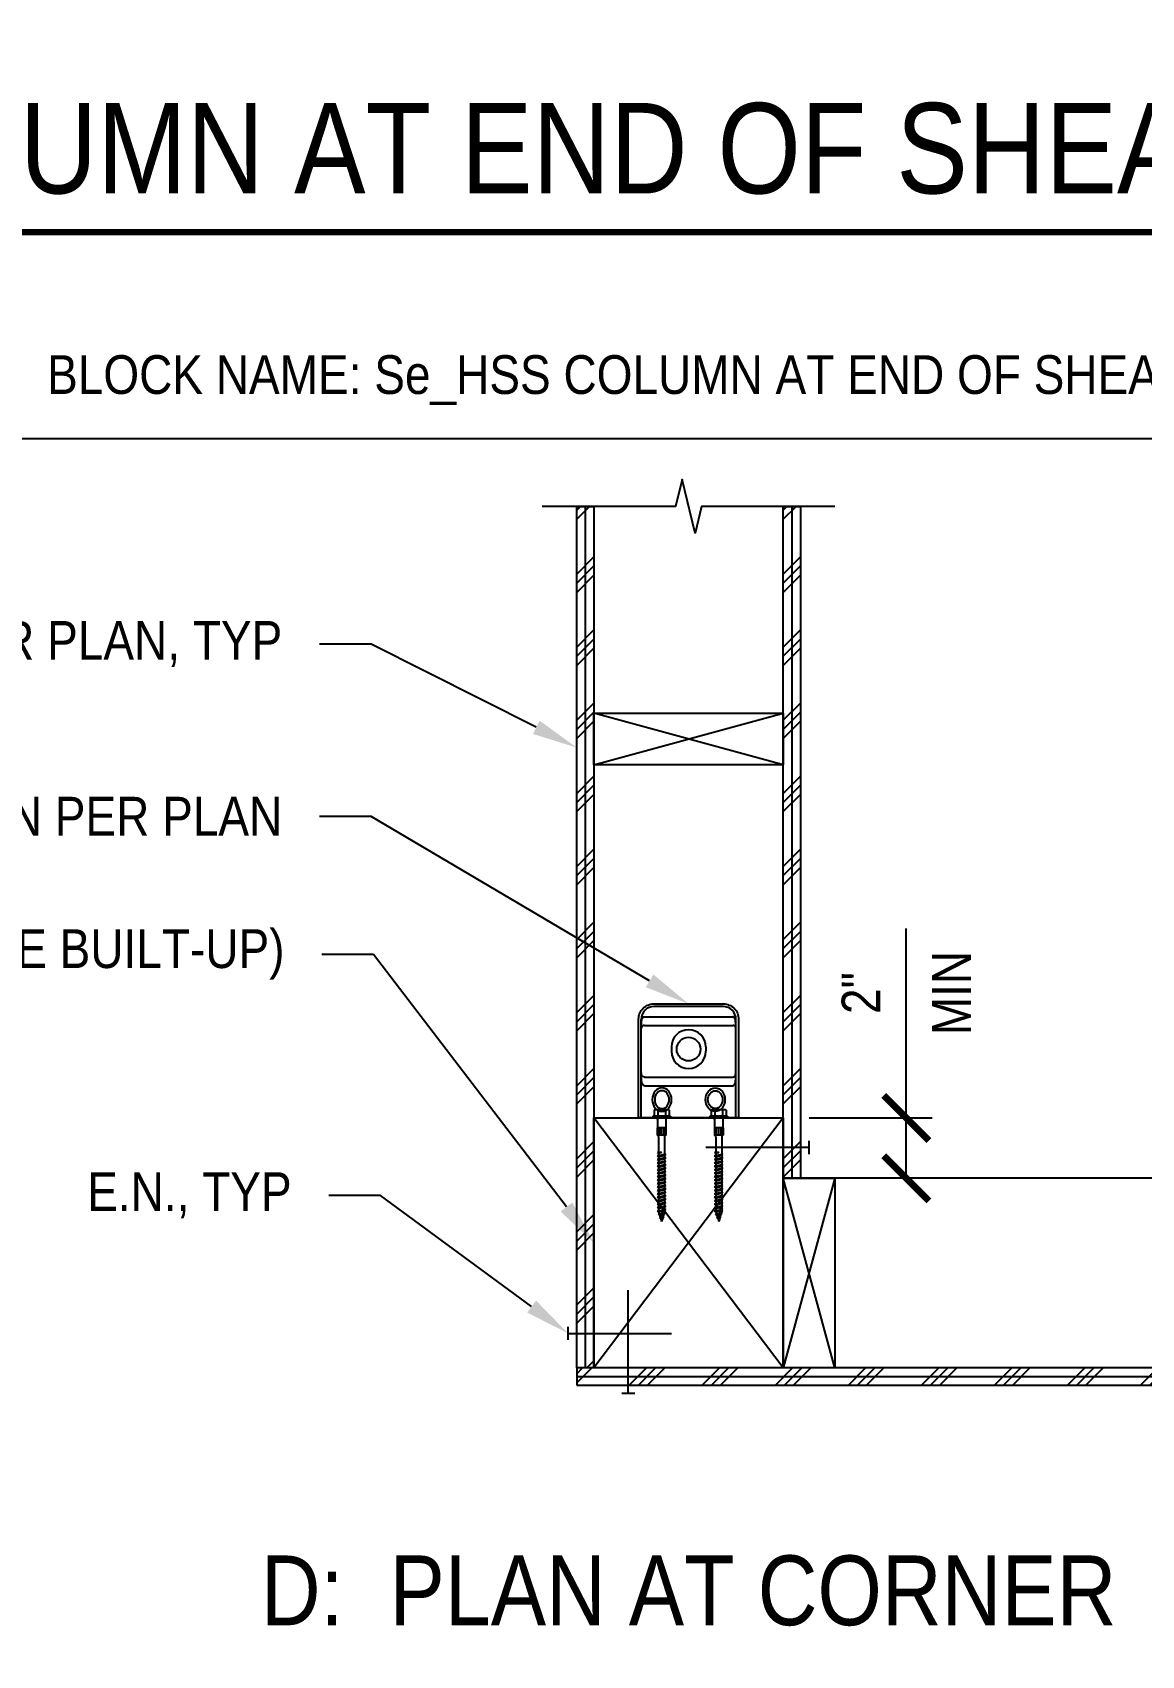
# Model space of a CAD drawing. Header units: inches. Extents: x -16404 to 14624, y -1591 to 16152.
# Drawn here: x 8284.86 to 8317.06, y 6225.69 to 6272.8 of the extents above; entities that cross this region are included whole.
import ezdxf
from ezdxf import colors
from ezdxf.entities.mleader import LeaderData, LeaderLine
from ezdxf.enums import TextEntityAlignment as Align
from ezdxf.math import Vec2, Vec3
from ezdxf.xclip import XClip

# ---------------------------------------------------------------- set-up
doc = ezdxf.new("R2010")
doc.units = ezdxf.units.IN
doc.header["$LTSCALE"] = 24
doc.header["$MEASUREMENT"] = 0
doc.header["$XCLIPFRAME"] = 2
doc.linetypes.add('HIDDEN', pattern=[0.375, 0.25, -0.125])
doc.layers.get('0').update_dxf_attribs({"linetype": 'CONTINUOUS'})
doc.layers.get('DefPoints').update_dxf_attribs({"color": 251, "linetype": 'CONTINUOUS'})
doc.layers.add('DESIGNER COMMENTS', color=221, linetype='CONTINUOUS', plot=False)
doc.layers.add('S-ANNO-GRID-NONPLOT', color=251, linetype='CONTINUOUS', plot=False)
for name, color, linetype in [('S-ANNO-DIMS', 2, 'CONTINUOUS'), ('S-ANNO-NOTE', 4, 'CONTINUOUS'), ('S-BREAK', 2, 'CONTINUOUS'), ('S-FASTENERS', 1, 'CONTINUOUS'), ('S-NAIL', 2, 'CONTINUOUS'), ('S-SIMPSON', 2, 'CONTINUOUS'), ('S-TYP DETAIL BLOCKS', 1, 'CONTINUOUS'), ('S-WOOD', 3, 'CONTINUOUS')]:
    doc.layers.add(name, color=color, linetype=linetype)
doc.styles.add('Arial', font='arial.ttf', dxfattribs={"width": 0.85})
doc.dimstyles.new('DIM-12_Se', dxfattribs={"dimscale": 12, "dimtxt": 0.09375, "dimasz": 0.109375, "dimexe": 0.0625, "dimexo": 0.0625, "dimgap": 0.0625, "dimtad": 1, "dimdec": 4, "dimzin": 11, "dimdsep": 46, "dimlunit": 4, "dimtxsty": 'Arial', "dimblk": 'ARCHTICK', "dimcen": 0.125, "dimdle": 0.0625, "dimclrd": 256, "dimclre": 256, "dimclrt": 4, "dimadec": 0, "dimazin": 0, "dimtfac": 0.75, "dimtdec": 4, "dimtmove": 0, "dimatfit": 3, "dimfxl": 1, "dimfrac": 1, "dimtolj": 1, "dimtzin": 0, "dimarcsym": 0})

# ---------------------------------------------------------------- blocks, each defined once
blk = doc.blocks.new('Se_30x42_DETAILS_GRID')
blk.add_line((37.0697, 21.75), (29.6558, 21.75))
blk = doc.blocks.new('_Open90')
at = {"color": 0, "linetype": 'ByBlock', "lineweight": -2}
for p, q in [((-0.5, 0.5), (0, 0)), ((0, 0), (-1, 0)), ((0, 0), (-0.5, -0.5))]:
    blk.add_line(p, q, dxfattribs=at)
blk = doc.blocks.new('_DotBlank')
at = {"color": 0, "lineweight": -2}
blk.add_line((-0.5, 0), (-1, 0), dxfattribs=at)
blk.add_circle((0, 0), 0.5, dxfattribs=at)
blk = doc.blocks.new('*U789')
at = {"const_width": 0.188}
blk.add_lwpolyline([(4.5, 0), (76.967, 0)], dxfattribs=at)
at = {"style": 'Arial', "width": 0.85}
for tag, p in [('DWG_TITLE_1', (7.5, 6.188)), ('DWG_TITLE_2', (7.5, 2.438))]:
    blk.add_attdef(tag, text='', height=2.625, dxfattribs=at).set_placement(p, align=Align.MIDDLE_LEFT)
blk.add_attdef('#', text='', height=3, dxfattribs=at).set_placement((0, 0), align=Align.MIDDLE_CENTER)
blk.add_attdef('SCALE', text='', height=1.125, dxfattribs=at).set_placement((75.842, -1.125), align=Align.TOP_RIGHT)
blk = doc.blocks.new('10d')
at = {"color": 3}
blk.add_line((0.193, 0.25), (-0.193, 0.25), dxfattribs=at)
at = {"color": 2}
blk.add_line((0, 0.25), (0, -2.75), dxfattribs=at)
blk = doc.blocks.new('_ARCHTICK')
at = {"color": 0, "linetype": 'ByBlock', "const_width": 0.15}
blk.add_lwpolyline([(-0.5, -0.5), (0.5, 0.5)], dxfattribs=at)
blk = doc.blocks.new('*D2422')
at = {"layer": 'DefPoints', "color": 0, "transparency": 16777216}
for p in [(43.354, 144.467), (46.925, 142.717), (46.925, 142.717)]:
    blk.add_point(p, dxfattribs=at)
at = {"layer": 'S-ANNO-DIMS', "lineweight": -2, "transparency": 16777216}
for p, q in [((46.925, 144.467), (46.925, 149.962)), ((46.925, 142.717), (46.925, 145.217)), ((44.104, 144.467), (47.675, 144.467)), ((46.175, 142.717), (46.175, 142.717))]:
    blk.add_line(p, q, dxfattribs=at)
at = {"layer": 'S-ANNO-DIMS', "lineweight": -2, "transparency": 16777216, "xscale": 1.3125, "yscale": 1.3125, "zscale": 1.3125}
for p, rotation in [((46.925, 144.467), 90), ((46.925, 142.717), 270)]:
    blk.add_blockref('_ARCHTICK', p, dxfattribs=dict(at, rotation=rotation))
at = {"layer": 'S-ANNO-DIMS', "color": 4, "transparency": 16777216, "char_height": 1.125, "attachment_point": 5, "rotation": 90, "style": 'Arial'}
for s, insert in [('\\A1;MIN', (48.238, 148.092)), ('\\A1;2"', (45.61, 148.092))]:
    blk.add_mtext(s, dxfattribs=dict(at, insert=insert))
blk = doc.blocks.new('HDU-TOP')
for p, q in [((-1.375, -0.716), (-1.375, -0.45)), ((-1.281, -0.375), (1.281, -0.375)), ((1, -0.075), (-1, -0.075)), ((1.375, -0.716), (1.375, -0.45)), ((-1.375, -0.875), (-1.375, -0.874)), ((-0.5, -1.25), (-0.5, -1.375)), ((0.5, -1.25), (0.5, -1.375)), ((-1.281, -2.375), (1.281, -2.375))]:
    blk.add_line(p, q)
at = {"linetype": 'HIDDEN'}
for p, q in [((-1.281, -0.625), (1.281, -0.625)), ((-1.281, -2.125), (1.281, -2.125))]:
    blk.add_line(p, q, dxfattribs=at)
blk.add_lwpolyline([(-1.45, -3.312), (-1.45, -0.438, -0.414214), (-1.012, 0), (1.013, 0, -0.414214), (1.45, -0.438), (1.45, -3.312)], format="xyb", close=True)
for points in [[(-1.375, -3.312), (-1.375, -0.794), (-1.375, -0.716), (-1.374, -0.644), (-1.372, -0.578), (-1.367, -0.519), (-1.359, -0.468), (-1.347, -0.428), (-1.33, -0.399), (-1.308, -0.381), (-1.281, -0.375)], [(1.375, -3.312), (1.375, -0.794), (1.375, -0.716), (1.374, -0.644), (1.372, -0.578), (1.367, -0.519), (1.359, -0.468), (1.347, -0.428), (1.33, -0.399), (1.308, -0.381), (1.281, -0.375)], [(-1.281, -2.375), (-1.308, -2.369), (-1.33, -2.351), (-1.347, -2.322), (-1.359, -2.282), (-1.367, -2.231), (-1.372, -2.172), (-1.374, -2.106), (-1.375, -2.034), (-1.375, -1.956), (-1.375, -1.876)], [(1.281, -2.375), (1.308, -2.369), (1.33, -2.351), (1.347, -2.322), (1.359, -2.282), (1.367, -2.231), (1.372, -2.172), (1.374, -2.106), (1.375, -2.034), (1.375, -1.956), (1.375, -1.876)]]:
    blk.add_lwpolyline(points)
for points in [[(-1.281, -2.125), (-1.308, -2.122), (-1.33, -2.113), (-1.347, -2.098), (-1.359, -2.078), (-1.367, -2.053), (-1.372, -2.024), (-1.374, -1.991), (-1.375, -1.954), (-1.375, -1.916)], [(1.281, -2.125), (1.308, -2.122), (1.33, -2.113), (1.347, -2.098), (1.359, -2.078), (1.367, -2.053), (1.372, -2.024), (1.374, -1.991), (1.375, -1.954), (1.375, -1.916)]]:
    blk.add_lwpolyline(points, dxfattribs=at)
blk.add_circle((0, -1.312), 0.344)
for centre, radius, start, end in [((-1, -0.45), 0.375, 90, 180), ((1, -0.45), 0.375, 0, 90), ((0, -1.25), 0.5, 0, 180), ((0, -1.375), 0.5, 180, 0)]:
    blk.add_arc(centre, radius, start, end)
for centre, start, end in [((-1.281, -0.719), 90, 180), ((1.281, -0.719), 0, 90)]:
    blk.add_arc(centre, 0.0939, start, end, dxfattribs=at)
at = {"extrusion": (0, 0, -1)}
for major_axis in [(0, -0.344), (0, -0.258)]:
    blk.add_ellipse((-0.774, -2.781), major_axis=major_axis, ratio=0.818182, dxfattribs=at)
for major_axis in [(0, -0.344), (0, -0.258)]:
    blk.add_ellipse((0.774, -2.781), major_axis=major_axis, ratio=0.818182)
blk = doc.blocks.new('SDS.25X3-f')
at = {"layer": 'S-SIMPSON'}
for p, q in [((0.26, 0.05), (-0.26, 0.05)), ((-0.26, 0.05), (-0.26, 0)), ((0.26, 0), (-0.26, 0)), ((-0.217, 0.224), (-0.217, 0.05)), ((0.162, 0.24), (-0.162, 0.24)), ((-0.108, 0.224), (-0.108, 0.05)), ((0.108, 0.224), (0.108, 0.05)), ((0.217, 0.224), (0.217, 0.05)), ((0.26, 0.05), (0.26, 0)), ((-0.126, -0.286), (-0.126, -0.5)), ((0.126, -0.286), (-0.126, -0.286)), ((-0.082, -0.286), (-0.082, -0.5)), ((-0.019, -0.286), (-0.019, -0.5)), ((0.049, -0.286), (0.049, -0.5)), ((0.102, -0.286), (0.102, -0.5)), ((0.126, -0.286), (0.126, -0.5)), ((0.128, -0.5), (-0.124, -0.5)), ((-0.087, -0.536), (-0.123, -0.5)), ((-0.087, -0.536), (-0.087, -1)), ((-0.087, -0.575), (-0.087, -1)), ((0.123, -0.5), (0.087, -0.536)), ((0.087, -0.532), (0.087, -1.05)), ((0.087, -0.532), (0.087, -1.05)), ((-0.087, -1.025), (-0.123, -1)), ((-0.123, -1.1), (0.087, -1.05)), ((-0.123, -1.1), (0.087, -1.05)), ((0.123, -1.056), (-0.123, -1.1)), ((0.123, -1.056), (-0.123, -1.1)), ((-0.087, -1.125), (-0.123, -1.1)), ((-0.087, -1.125), (-0.123, -1.1)), ((-0.123, -1.2), (0.087, -1.15)), ((-0.123, -1.2), (0.087, -1.15)), ((-0.123, -1.2), (0.087, -1.15)), ((0.123, -1.156), (-0.123, -1.2)), ((0.123, -1.156), (-0.123, -1.2)), ((0.123, -1.156), (-0.123, -1.2)), ((-0.087, -1.225), (-0.123, -1.2)), ((-0.087, -1.225), (-0.123, -1.2)), ((-0.087, -1.225), (-0.123, -1.2)), ((-0.123, -1.3), (0.087, -1.25)), ((-0.123, -1.3), (0.087, -1.25)), ((-0.123, -1.3), (0.087, -1.25)), ((0.123, -1.256), (-0.123, -1.3)), ((0.123, -1.256), (-0.123, -1.3)), ((0.123, -1.256), (-0.123, -1.3)), ((-0.087, -1.325), (-0.123, -1.3)), ((-0.087, -1.325), (-0.123, -1.3)), ((-0.087, -1.325), (-0.123, -1.3)), ((-0.123, -1.4), (0.087, -1.35)), ((-0.123, -1.4), (0.087, -1.35)), ((-0.123, -1.4), (0.087, -1.35)), ((-0.123, -1.4), (0.087, -1.35)), ((0.123, -1.356), (-0.123, -1.4)), ((0.123, -1.356), (-0.123, -1.4)), ((0.123, -1.356), (-0.123, -1.4)), ((0.123, -1.356), (-0.123, -1.4)), ((-0.087, -1.425), (-0.123, -1.4)), ((-0.087, -1.425), (-0.123, -1.4)), ((-0.087, -1.425), (-0.123, -1.4)), ((-0.087, -1.425), (-0.123, -1.4)), ((-0.087, -1.025), (0, -1.003)), ((-0.087, -1.025), (-0.087, -1.091)), ((-0.087, -1.025), (-0.087, -1.091)), ((-0.087, -1.025), (-0.087, -1.091)), ((-0.087, -1.025), (-0.087, -1.091)), ((-0.087, -1.025), (-0.087, -1.091)), ((-0.087, -1.025), (-0.087, -1.091)), ((-0.087, -1.025), (-0.087, -1.091)), ((-0.087, -1.025), (-0.087, -1.091)), ((-0.087, -1.125), (0.087, -1.082)), ((-0.087, -1.125), (0.087, -1.082)), ((-0.087, -1.125), (-0.087, -1.191)), ((-0.087, -1.125), (-0.087, -1.191)), ((-0.087, -1.125), (-0.087, -1.191)), ((-0.087, -1.125), (-0.087, -1.191)), ((-0.087, -1.125), (-0.087, -1.191)), ((-0.087, -1.125), (-0.087, -1.191)), ((-0.087, -1.125), (-0.087, -1.191)), ((-0.087, -1.225), (0.087, -1.182)), ((-0.087, -1.225), (0.087, -1.182)), ((-0.087, -1.225), (0.087, -1.182)), ((-0.087, -1.225), (-0.087, -1.291)), ((-0.087, -1.225), (-0.087, -1.291)), ((-0.087, -1.225), (-0.087, -1.291)), ((-0.087, -1.225), (-0.087, -1.291)), ((-0.087, -1.225), (-0.087, -1.291)), ((-0.087, -1.325), (0.087, -1.282)), ((-0.087, -1.325), (0.087, -1.282)), ((-0.087, -1.325), (0.087, -1.282)), ((-0.087, -1.325), (-0.087, -1.391)), ((-0.087, -1.325), (-0.087, -1.391)), ((-0.087, -1.325), (-0.087, -1.391)), ((-0.087, -1.325), (-0.087, -1.391)), ((-0.087, -1.325), (-0.087, -1.391)), ((-0.087, -1.325), (-0.087, -1.391)), ((-0.087, -1.325), (-0.087, -1.391)), ((-0.087, -1.325), (-0.087, -1.391)), ((-0.087, -1.425), (0.087, -1.382)), ((-0.087, -1.425), (0.087, -1.382)), ((-0.087, -1.425), (0.087, -1.382)), ((-0.087, -1.425), (0.087, -1.382)), ((0.087, -0.982), (0.087, -1.05)), ((0.087, -0.982), (0.087, -1.05)), ((0.087, -0.982), (0.087, -1.05)), ((0.087, -0.982), (0.087, -1.05)), ((0.087, -1.05), (0.123, -1.056)), ((0.087, -1.05), (0.123, -1.056)), ((0.087, -1.082), (0.123, -1.056)), ((0.087, -1.082), (0.123, -1.056)), ((0.087, -1.082), (0.087, -1.15)), ((0.087, -1.082), (0.087, -1.15)), ((0.087, -1.082), (0.087, -1.15)), ((0.087, -1.082), (0.087, -1.15)), ((0.087, -1.082), (0.087, -1.15)), ((0.087, -1.082), (0.087, -1.15)), ((0.087, -1.082), (0.087, -1.15)), ((0.087, -1.15), (0.123, -1.156)), ((0.087, -1.15), (0.123, -1.156)), ((0.087, -1.15), (0.123, -1.156)), ((0.087, -1.182), (0.123, -1.156)), ((0.087, -1.182), (0.123, -1.156)), ((0.087, -1.182), (0.123, -1.156)), ((0.087, -1.182), (0.087, -1.25)), ((0.087, -1.182), (0.087, -1.25)), ((0.087, -1.182), (0.087, -1.25)), ((0.087, -1.182), (0.087, -1.25)), ((0.087, -1.182), (0.087, -1.25)), ((0.087, -1.25), (0.123, -1.256)), ((0.087, -1.25), (0.123, -1.256)), ((0.087, -1.25), (0.123, -1.256)), ((0.087, -1.282), (0.123, -1.256)), ((0.087, -1.282), (0.123, -1.256)), ((0.087, -1.282), (0.123, -1.256)), ((0.087, -1.282), (0.087, -1.35)), ((0.087, -1.282), (0.087, -1.35)), ((0.087, -1.282), (0.087, -1.35)), ((0.087, -1.282), (0.087, -1.35)), ((0.087, -1.282), (0.087, -1.35)), ((0.087, -1.282), (0.087, -1.35)), ((0.087, -1.282), (0.087, -1.35)), ((0.087, -1.282), (0.087, -1.35)), ((0.087, -1.35), (0.123, -1.356)), ((0.087, -1.35), (0.123, -1.356)), ((0.087, -1.35), (0.123, -1.356)), ((0.087, -1.35), (0.123, -1.356)), ((0.087, -1.382), (0.123, -1.356)), ((0.087, -1.382), (0.123, -1.356)), ((0.087, -1.382), (0.123, -1.356)), ((0.087, -1.382), (0.123, -1.356)), ((0.087, -1.382), (0.087, -1.45)), ((0.087, -1.382), (0.087, -1.45)), ((0.087, -1.382), (0.087, -1.45)), ((0.087, -1.382), (0.087, -1.45)), ((0.087, -1.382), (0.087, -1.45)), ((0.087, -1.382), (0.087, -1.45)), ((-0.123, -1.5), (0.087, -1.45)), ((-0.123, -1.5), (0.087, -1.45)), ((-0.123, -1.5), (0.087, -1.45)), ((-0.123, -1.5), (0.087, -1.45)), ((0.123, -1.456), (-0.123, -1.5)), ((0.123, -1.456), (-0.123, -1.5)), ((0.123, -1.456), (-0.123, -1.5)), ((0.123, -1.456), (-0.123, -1.5)), ((-0.087, -1.525), (-0.123, -1.5)), ((-0.087, -1.525), (-0.123, -1.5)), ((-0.087, -1.525), (-0.123, -1.5)), ((-0.087, -1.525), (-0.123, -1.5)), ((-0.087, -1.525), (-0.123, -1.5)), ((-0.123, -1.6), (0.087, -1.55)), ((-0.123, -1.6), (0.087, -1.55)), ((-0.123, -1.6), (0.087, -1.55)), ((-0.123, -1.6), (0.087, -1.55)), ((0.123, -1.556), (-0.123, -1.6)), ((0.123, -1.556), (-0.123, -1.6)), ((0.123, -1.556), (-0.123, -1.6)), ((0.123, -1.556), (-0.123, -1.6)), ((-0.087, -1.625), (-0.123, -1.6)), ((-0.087, -1.625), (-0.123, -1.6)), ((-0.087, -1.625), (-0.123, -1.6)), ((-0.087, -1.625), (-0.123, -1.6)), ((-0.123, -1.7), (0.087, -1.65)), ((-0.123, -1.7), (0.087, -1.65)), ((-0.123, -1.7), (0.087, -1.65)), ((-0.123, -1.7), (0.087, -1.65)), ((-0.123, -1.7), (0.087, -1.65)), ((0.123, -1.656), (-0.123, -1.7)), ((0.123, -1.656), (-0.123, -1.7)), ((0.123, -1.656), (-0.123, -1.7)), ((0.123, -1.656), (-0.123, -1.7)), ((0.123, -1.656), (-0.123, -1.7)), ((-0.087, -1.725), (-0.123, -1.7)), ((-0.087, -1.725), (-0.123, -1.7)), ((-0.087, -1.725), (-0.123, -1.7)), ((-0.087, -1.725), (-0.123, -1.7)), ((-0.087, -1.725), (-0.123, -1.7)), ((-0.123, -1.8), (0.087, -1.75)), ((-0.123, -1.8), (0.087, -1.75)), ((-0.123, -1.8), (0.087, -1.75)), ((-0.123, -1.8), (0.087, -1.75)), ((0.123, -1.756), (-0.123, -1.8)), ((0.123, -1.756), (-0.123, -1.8)), ((0.123, -1.756), (-0.123, -1.8)), ((0.123, -1.756), (-0.123, -1.8)), ((-0.087, -1.825), (-0.123, -1.8)), ((-0.087, -1.825), (-0.123, -1.8)), ((-0.087, -1.825), (-0.123, -1.8)), ((-0.087, -1.825), (-0.123, -1.8)), ((-0.123, -1.9), (0.087, -1.85)), ((-0.123, -1.9), (0.087, -1.85)), ((-0.123, -1.9), (0.087, -1.85)), ((-0.123, -1.9), (0.087, -1.85)), ((0.123, -1.856), (-0.123, -1.9)), ((0.123, -1.856), (-0.123, -1.9)), ((0.123, -1.856), (-0.123, -1.9)), ((0.123, -1.856), (-0.123, -1.9)), ((-0.087, -1.425), (-0.087, -1.491)), ((-0.087, -1.425), (-0.087, -1.491)), ((-0.087, -1.425), (-0.087, -1.491)), ((-0.087, -1.425), (-0.087, -1.491)), ((-0.087, -1.425), (-0.087, -1.491)), ((-0.087, -1.425), (-0.087, -1.491)), ((-0.087, -1.525), (0.087, -1.482)), ((-0.087, -1.525), (0.087, -1.482)), ((-0.087, -1.525), (0.087, -1.482)), ((-0.087, -1.525), (0.087, -1.482)), ((-0.087, -1.525), (0, -1.503)), ((-0.087, -1.525), (-0.087, -1.591)), ((-0.087, -1.525), (-0.087, -1.591)), ((-0.087, -1.525), (-0.087, -1.591)), ((-0.087, -1.525), (-0.087, -1.591)), ((-0.087, -1.525), (-0.087, -1.591)), ((-0.087, -1.525), (-0.087, -1.591)), ((-0.087, -1.525), (-0.087, -1.591)), ((-0.087, -1.625), (0.087, -1.582)), ((-0.087, -1.625), (0.087, -1.582)), ((-0.087, -1.625), (0.087, -1.582)), ((-0.087, -1.625), (0.087, -1.582)), ((-0.087, -1.625), (-0.087, -1.691)), ((-0.087, -1.625), (-0.087, -1.691)), ((-0.087, -1.625), (-0.087, -1.691)), ((-0.087, -1.625), (-0.087, -1.691)), ((-0.087, -1.625), (-0.087, -1.691)), ((-0.087, -1.625), (-0.087, -1.691)), ((-0.087, -1.625), (-0.087, -1.691)), ((-0.087, -1.725), (0.087, -1.682)), ((-0.087, -1.725), (0.087, -1.682)), ((-0.087, -1.725), (0.087, -1.682)), ((-0.087, -1.725), (0.087, -1.682)), ((-0.087, -1.725), (0.087, -1.682)), ((-0.087, -1.725), (-0.087, -1.791)), ((-0.087, -1.725), (-0.087, -1.791)), ((-0.087, -1.725), (-0.087, -1.791)), ((-0.087, -1.725), (-0.087, -1.791)), ((-0.087, -1.825), (0.087, -1.782)), ((-0.087, -1.825), (0.087, -1.782)), ((-0.087, -1.825), (0.087, -1.782)), ((-0.087, -1.825), (0.087, -1.782)), ((-0.087, -1.825), (-0.087, -1.891)), ((-0.087, -1.825), (-0.087, -1.891)), ((-0.087, -1.825), (-0.087, -1.891)), ((-0.087, -1.825), (-0.087, -1.891)), ((-0.087, -1.825), (-0.087, -1.891)), ((-0.087, -1.825), (-0.087, -1.891)), ((-0.087, -1.925), (0.087, -1.882)), ((-0.087, -1.925), (0.087, -1.882)), ((-0.087, -1.925), (0.087, -1.882)), ((-0.087, -1.925), (0.087, -1.882)), ((0.087, -1.45), (0.123, -1.456)), ((0.087, -1.45), (0.123, -1.456)), ((0.087, -1.45), (0.123, -1.456)), ((0.087, -1.45), (0.123, -1.456)), ((0.087, -1.482), (0.123, -1.456)), ((0.087, -1.482), (0.123, -1.456)), ((0.087, -1.482), (0.123, -1.456)), ((0.087, -1.482), (0.123, -1.456)), ((0.087, -1.482), (0.087, -1.55)), ((0.087, -1.482), (0.087, -1.55)), ((0.087, -1.482), (0.087, -1.55)), ((0.087, -1.482), (0.087, -1.55)), ((0.087, -1.482), (0.087, -1.55)), ((0.087, -1.482), (0.087, -1.55)), ((0.087, -1.482), (0.087, -1.55)), ((0.087, -1.55), (0.123, -1.556)), ((0.087, -1.55), (0.123, -1.556)), ((0.087, -1.55), (0.123, -1.556)), ((0.087, -1.55), (0.123, -1.556)), ((0.087, -1.582), (0.123, -1.556)), ((0.087, -1.582), (0.123, -1.556)), ((0.087, -1.582), (0.123, -1.556)), ((0.087, -1.582), (0.123, -1.556)), ((0.087, -1.582), (0.087, -1.65)), ((0.087, -1.582), (0.087, -1.65)), ((0.087, -1.582), (0.087, -1.65)), ((0.087, -1.582), (0.087, -1.65)), ((0.087, -1.582), (0.087, -1.65)), ((0.087, -1.582), (0.087, -1.65)), ((0.087, -1.582), (0.087, -1.65)), ((0.087, -1.65), (0.123, -1.656)), ((0.087, -1.65), (0.123, -1.656)), ((0.087, -1.65), (0.123, -1.656)), ((0.087, -1.65), (0.123, -1.656)), ((0.087, -1.65), (0.123, -1.656)), ((0.087, -1.682), (0.123, -1.656)), ((0.087, -1.682), (0.123, -1.656)), ((0.087, -1.682), (0.123, -1.656)), ((0.087, -1.682), (0.123, -1.656)), ((0.087, -1.682), (0.123, -1.656)), ((0.087, -1.682), (0.087, -1.75)), ((0.087, -1.682), (0.087, -1.75)), ((0.087, -1.682), (0.087, -1.75)), ((0.087, -1.682), (0.087, -1.75)), ((0.087, -1.75), (0.123, -1.756)), ((0.087, -1.75), (0.123, -1.756)), ((0.087, -1.75), (0.123, -1.756)), ((0.087, -1.75), (0.123, -1.756)), ((0.087, -1.782), (0.123, -1.756)), ((0.087, -1.782), (0.123, -1.756)), ((0.087, -1.782), (0.123, -1.756)), ((0.087, -1.782), (0.123, -1.756)), ((0.087, -1.782), (0.087, -1.85)), ((0.087, -1.782), (0.087, -1.85)), ((0.087, -1.782), (0.087, -1.85)), ((0.087, -1.782), (0.087, -1.85)), ((0.087, -1.782), (0.087, -1.85)), ((0.087, -1.782), (0.087, -1.85)), ((0.087, -1.85), (0.123, -1.856)), ((0.087, -1.85), (0.123, -1.856)), ((0.087, -1.85), (0.123, -1.856)), ((0.087, -1.85), (0.123, -1.856)), ((0.087, -1.882), (0.123, -1.856)), ((0.087, -1.882), (0.123, -1.856)), ((0.087, -1.882), (0.123, -1.856)), ((0.087, -1.882), (0.123, -1.856)), ((0.087, -1.882), (0.087, -1.95)), ((0.087, -1.882), (0.087, -1.95)), ((0.087, -1.882), (0.087, -1.95)), ((0.087, -1.882), (0.087, -1.95)), ((-0.087, -1.925), (-0.123, -1.9)), ((-0.087, -1.925), (-0.123, -1.9)), ((-0.087, -1.925), (-0.123, -1.9)), ((-0.087, -1.925), (-0.123, -1.9)), ((-0.123, -2), (0.087, -1.95)), ((-0.123, -2), (0.087, -1.95)), ((-0.123, -2), (0.087, -1.95)), ((-0.123, -2), (0.087, -1.95)), ((0.123, -1.956), (-0.123, -2)), ((0.123, -1.956), (-0.123, -2)), ((0.123, -1.956), (-0.123, -2)), ((0.123, -1.956), (-0.123, -2)), ((-0.087, -2.025), (-0.123, -2)), ((-0.087, -2.025), (-0.123, -2)), ((-0.087, -2.025), (-0.123, -2)), ((-0.087, -2.025), (-0.123, -2)), ((-0.123, -2.1), (0.087, -2.05)), ((-0.123, -2.1), (0.087, -2.05)), ((0.123, -2.056), (-0.123, -2.1)), ((0.123, -2.056), (-0.123, -2.1)), ((-0.087, -2.125), (-0.123, -2.1)), ((-0.087, -2.125), (-0.123, -2.1)), ((-0.123, -2.2), (0.087, -2.15)), ((-0.123, -2.2), (0.087, -2.15)), ((0.123, -2.156), (-0.123, -2.2)), ((0.123, -2.156), (-0.123, -2.2)), ((-0.087, -2.225), (-0.123, -2.2)), ((-0.087, -2.225), (-0.123, -2.2)), ((-0.123, -2.3), (0.087, -2.25)), ((0.123, -2.256), (-0.123, -2.3)), ((-0.087, -2.325), (-0.123, -2.3)), ((-0.123, -2.4), (0.087, -2.35)), ((-0.087, -1.925), (-0.087, -1.991)), ((-0.087, -1.925), (-0.087, -1.991)), ((-0.087, -1.925), (-0.087, -1.991)), ((-0.087, -1.925), (-0.087, -1.991)), ((-0.087, -2.025), (0.087, -1.982)), ((-0.087, -2.025), (0.087, -1.982)), ((-0.087, -2.025), (0.087, -1.982)), ((-0.087, -2.025), (0.087, -1.982)), ((-0.087, -2.025), (-0.087, -2.091)), ((-0.087, -2.125), (0.087, -2.082)), ((-0.087, -2.125), (0.087, -2.082)), ((-0.087, -2.125), (-0.087, -2.191)), ((-0.087, -2.125), (-0.087, -2.191)), ((-0.087, -2.225), (0.087, -2.182)), ((-0.087, -2.225), (0.087, -2.182)), ((-0.087, -2.225), (-0.087, -2.291)), ((-0.087, -2.325), (0.087, -2.282)), ((-0.087, -2.325), (-0.087, -2.391)), ((0.087, -1.95), (0.123, -1.956)), ((0.087, -1.95), (0.123, -1.956)), ((0.087, -1.95), (0.123, -1.956)), ((0.087, -1.95), (0.123, -1.956)), ((0.087, -1.982), (0.123, -1.956)), ((0.087, -1.982), (0.123, -1.956)), ((0.087, -1.982), (0.123, -1.956)), ((0.087, -1.982), (0.123, -1.956)), ((0.087, -1.982), (0.087, -2.05)), ((0.087, -2.05), (0.123, -2.056)), ((0.087, -2.05), (0.123, -2.056)), ((0.087, -2.082), (0.123, -2.056)), ((0.087, -2.082), (0.123, -2.056)), ((0.087, -2.082), (0.087, -2.15)), ((0.087, -2.082), (0.087, -2.15)), ((0.087, -2.15), (0.123, -2.156)), ((0.087, -2.15), (0.123, -2.156)), ((0.087, -2.182), (0.123, -2.156)), ((0.087, -2.182), (0.123, -2.156)), ((0.087, -2.182), (0.087, -2.25)), ((0.087, -2.25), (0.123, -2.256)), ((0.087, -2.282), (0.123, -2.256)), ((0.087, -2.282), (0.087, -2.35)), ((0.087, -2.35), (0.123, -2.356)), ((0.123, -2.356), (-0.123, -2.4)), ((-0.087, -2.425), (-0.123, -2.4)), ((-0.123, -2.5), (0.087, -2.45)), ((0.123, -2.456), (-0.123, -2.5)), ((-0.087, -2.525), (-0.123, -2.5)), ((-0.123, -2.6), (0.079, -2.552)), ((0.074, -2.565), (-0.123, -2.6)), ((-0.087, -2.625), (-0.123, -2.6)), ((-0.123, -2.7), (0.042, -2.661)), ((0.04, -2.671), (-0.123, -2.7)), ((-0.087, -2.725), (-0.123, -2.7)), ((-0.093, -2.793), (0.018, -2.766)), ((0.017, -2.775), (-0.093, -2.793)), ((-0.058, -2.818), (-0.093, -2.793)), ((-0.087, -2.425), (0.087, -2.382)), ((-0.087, -2.425), (-0.087, -2.491)), ((-0.087, -2.525), (0.087, -2.482)), ((-0.087, -2.525), (-0.087, -2.591)), ((-0.087, -2.625), (0.066, -2.587)), ((-0.087, -2.625), (-0.087, -2.691)), ((-0.087, -2.725), (0.033, -2.695)), ((-0.087, -2.725), (-0.067, -2.787)), ((-0.058, -2.818), (0.013, -2.8)), ((-0.058, -2.818), (-0.038, -2.88)), ((0.067, -2.786), (0.043, -2.865)), ((0.067, -2.786), (0.103, -2.761)), ((0.087, -2.724), (0.077, -2.757)), ((0.077, -2.757), (0.103, -2.761)), ((0.087, -2.382), (0.123, -2.356)), ((0.087, -2.382), (0.087, -2.45)), ((0.087, -2.45), (0.123, -2.456)), ((0.087, -2.482), (0.123, -2.456)), ((0.087, -2.482), (0.087, -2.55)), ((0.087, -2.55), (0.123, -2.556)), ((0.087, -2.582), (0.123, -2.556)), ((0.087, -2.582), (0.087, -2.65)), ((0.087, -2.65), (0.123, -2.656)), ((0.087, -2.682), (0.123, -2.656)), ((0.087, -2.682), (0.087, -2.724)), ((-0.064, -2.886), (0.004, -2.87)), ((0.004, -2.877), (-0.064, -2.886)), ((-0.028, -2.91), (-0.064, -2.886)), ((-0.028, -2.91), (0.002, -2.903)), ((-0.028, -2.91), (0, -3)), ((0.033, -2.895), (0, -3)), ((0.033, -2.895), (0.069, -2.87)), ((0.043, -2.865), (0.069, -2.87))]:
    blk.add_line(p, q, dxfattribs=at)
for points in [[(-0.119, -0.031), (-0.119, -0.286)], [(0.123, -0.031), (0.123, -0.286)], [(0, -0.5), (-0.126, -0.5)], [(0, -1.003), (0, -1), (-0.123, -1)]]:
    blk.add_lwpolyline(points, dxfattribs=at)
for centre, radius, start, end in [((-0.162, 0.138), 0.102, 57.7958, 122.2042), ((-0.15, -0.031), 0.0312, 0, 90), ((0, -0.143), 0.383, 73.5736, 106.4264), ((0.162, 0.138), 0.102, 57.7958, 122.2042), ((0.154, -0.031), 0.0312, 90, 180), ((1.159, -2.973), 1.159, 157.6147, 181.3564)]:
    blk.add_arc(centre, radius, start, end, dxfattribs=at)
blk = doc.blocks.new('*U166')
at = {"layer": 'S-FASTENERS'}
blk.add_blockref('SDS.25X3-f', (0, 0), dxfattribs=at)
blk = doc.blocks.new('*U2087')
blk.add_lwpolyline([(1.5, -5.5), (0, -5.5), (0, 0), (1.5, 0)], close=True)
at = {"layer": 'S-WOOD', "color": 2}
for p, q in [((1.5, -5.5), (0, 0)), ((1.5, 0), (0, -5.5))]:
    blk.add_line(p, q, dxfattribs=at)
blk = doc.blocks.new('*U878')
blk.add_lwpolyline([(5.5, -7.25), (0, -7.25), (0, 0), (5.5, 0)], close=True)
at = {"layer": 'S-WOOD', "color": 2}
for p, q in [((5.5, -7.25), (0, 0)), ((5.5, 0), (0, -7.25))]:
    blk.add_line(p, q, dxfattribs=at)
blk = doc.blocks.new('Se_HSS COL. AT END OF SHEAR WALL')
at = {"layer": 'DESIGNER COMMENTS', "insert": (40.605, -4.295), "char_height": 1.125, "attachment_point": 5, "style": 'Arial'}
blk.add_mtext('\\A1;BLOCK NAME: Se_HSS COLUMN AT END OF SHEAR WALL', dxfattribs=at)
blk = doc.blocks.new('Se_ALLOWABLE OPENINGS IN SHEAR WALL')
at = {"layer": 'S-ANNO-NOTE'}
ml = blk.add_multileader_mtext('Standard', dxfattribs=at)
ml.set_content('\\A1;2x STUD MIN TYP', color=4, style='Arial')
ml.set_leader_properties(color=2)
ml.build(insert=Vec2(0, 0))
ml.multileader.update_dxf_attribs({"dogleg_length": 0.36, "arrow_head_size": 1.3125, "scale": 12})
ctx = ml.context
ctx.base_point, ctx.scale, ctx.char_height, ctx.arrow_head_size, ctx.landing_gap_size, ctx.plane_origin = Vec3(-1421.81051, 237.22591), 12, 1.125, 1.3125, 1.08, Vec3(-1469.55802, -55.70925)
notes = []
notes.append((ctx, [(0, (1, 1, 0), (-1423.31051, 237.22591), (1, 0), 1.5, [(0, [(-1437.98238, 230.61883)], 0, [])])]))
ctx.mtext.insert, ctx.mtext.width, ctx.mtext.flow_direction = Vec3(-1420.73051, 237.798), 24, 5
ml = blk.add_multileader_mtext('Standard', dxfattribs=at)
ml.set_content('\\A1;E.N. PER PLAN FULL HEIGHT OF STUD, TYP EACH SIDE OF OPENING', color=4, style='Arial')
ml.set_leader_properties(color=2)
ml.set_arrow_properties(name='DOTBLANK')
ml.build(insert=Vec2(0, 0))
ml.multileader.update_dxf_attribs({"dogleg_length": 0.36, "arrow_head_size": 1.875, "scale": 12})
ctx = ml.context
ctx.base_point, ctx.scale, ctx.char_height, ctx.arrow_head_size, ctx.landing_gap_size, ctx.plane_origin = Vec3(-1358.20918, 236.60555), 12, 1.125, 1.875, 1.08, Vec3(-1408.70934, -67.02264)
notes.append((ctx, [(0, (1, 1, 0), (-1359.70918, 236.60555), (1, 0), 1.5, [(0, [(-1375.45177, 220.86297)], 0, [])])]))
ctx.mtext.insert, ctx.mtext.width, ctx.mtext.defined_height, ctx.mtext.flow_direction = Vec3(-1357.12918, 237.17765), 19.047122, 5.22119, 5
ml = blk.add_multileader_mtext('Standard', dxfattribs=at)
ml.set_content('\\A1;CONTINUOUS "CS16" STRAP  ABOVE AND BELOW OPENING U.O.N. ON PLANS. INSTALL OVER SHEATHING DO NOT COUNTERSINK INTO SHEATHING, TYP ', color=4, style='Arial')
ml.set_leader_properties(color=2)
ml.build(insert=Vec2(0, 0))
ml.multileader.update_dxf_attribs({"dogleg_length": 0.36, "arrow_head_size": 1.3125, "scale": 12})
ctx = ml.context
ctx.base_point, ctx.scale, ctx.char_height, ctx.arrow_head_size, ctx.landing_gap_size, ctx.plane_origin = Vec3(-1325.67283, 236.60555), 12, 1.125, 1.3125, 1.08, Vec3(-1374.55838, -65.53244)
notes.append((ctx, [(0, (1, 1, 0), (-1327.17283, 236.60555), (1, 0), 1.5, [(0, [(-1355.00711, 208.77127)], 0, [])])]))
ctx.mtext.insert, ctx.mtext.width, ctx.mtext.flow_direction = Vec3(-1324.59283, 237.16805), 25.1307515, 5
for ctx, leaders in notes:
    for number, flags, end, landing, length, lines in leaders:
        leader = LeaderData()
        leader.index, (leader.has_last_leader_line, leader.has_dogleg_vector, leader.attachment_direction) = number, flags
        leader.last_leader_point, leader.dogleg_vector, leader.dogleg_length = Vec3(end), Vec3(landing), length
        for number, points, colour, breaks in lines:
            line = LeaderLine()
            line.index, line.vertices, line.color, line.breaks = number, Vec3.list(points), colors.encode_raw_color(colour), breaks
            leader.lines.append(line)
        ctx.leaders.append(leader)
blk = doc.blocks.new('Se_DOUBLE-SIDED INTERIOR SHEAR WALL')
at = {"layer": 'S-WOOD', "linetype": 'Continuous'}
h = blk.add_hatch(dxfattribs=at)
h.set_pattern_fill('PLAST', color=1, scale=6, angle=135, style=0)
h.set_pattern_definition([(225, (2937.5966, -1932.1142), (-1.0606602, 1.0606602), []), (225, (2937.464, -1931.9816), (-1.0606602, 1.0606602), []), (225, (2937.3314, -1931.849), (-1.0606602, 1.0606602), [])])
h.paths.add_polyline_path([(37.85371, 162.21677), (37.85371, 137.21677), (37.35371, 137.21677), (37.35371, 162.21677)])
h = blk.add_hatch(dxfattribs=at)
h.set_pattern_fill('PLAST', color=1, scale=6, angle=135, style=0)
h.set_pattern_definition([(225, (2943.5966, -1932.1142), (-1.0606602, 1.0606602), []), (225, (2943.464, -1931.9816), (-1.0606602, 1.0606602), []), (225, (2943.3314, -1931.849), (-1.0606602, 1.0606602), [])])
h.paths.add_polyline_path([(43.85371, 162.21677), (43.85371, 142.71677), (43.35371, 142.71677), (43.35371, 162.21677)])
h = blk.add_hatch(dxfattribs=at)
h.set_pattern_fill('PLAST', color=1, scale=6, angle=45, style=0)
h.set_pattern_definition([(45, (2165.6894, -2763.0261), (-1.0606602, 1.0606602), []), (45, (2165.5569, -2762.8935), (-1.0606602, 1.0606602), []), (45, (2165.4243, -2762.761), (-1.0606602, 1.0606602), [])])
h.paths.add_polyline_path([(63.35371, 136.71677), (63.35371, 137.21677), (37.35371, 137.21677), (37.35371, 136.71677)])
at = {"layer": 'S-BREAK'}
blk.add_lwpolyline([(44.85371, 162.21677), (40.98228, 162.21677), (40.79299, 161.43841), (40.41442, 162.99512), (40.22513, 162.21677), (36.35371, 162.21677)], dxfattribs=at)
at = {"layer": 'S-WOOD', "color": 1}
for p, q in [((37.60371, 162.21677), (37.60371, 137.21677)), ((43.60371, 162.21677), (43.60371, 142.71677)), ((37.35371, 136.96677), (63.35371, 136.96677))]:
    blk.add_line(p, q, dxfattribs=at)
at = {"layer": 'S-WOOD'}
blk.add_line((63.35371, 142.71677), (43.85371, 142.71677), dxfattribs=at)
for points in [[(37.85371, 162.21677), (37.85371, 137.21677), (37.35371, 137.21677), (37.35371, 162.21677)], [(43.85371, 162.21677), (43.85371, 142.71677), (43.35371, 142.71677), (43.35371, 162.21677)], [(37.35371, 136.71677), (63.35371, 136.71677), (63.35371, 137.21677), (37.35371, 137.21677)]]:
    blk.add_lwpolyline(points, close=True, dxfattribs=at)
at = {"layer": 'S-NAIL', "rotation": 270}
blk.add_blockref('10d', (43.85371, 143.6088), dxfattribs=at)
at = {"layer": 'S-NAIL'}
for p, xscale, rotation in [((38.85371, 136.71677), -1, 180), ((37.35371, 138.21677), -1.000000000000002, 90)]:
    blk.add_blockref('10d', p, dxfattribs=dict(at, xscale=xscale, rotation=rotation))
at = {"layer": 'S-SIMPSON'}
for name, p in [('HDU-TOP', (40.60371, 147.77927)), ('*U166', (39.82078, 144.46677)), ('*U166', (41.47742, 144.46677))]:
    blk.add_blockref(name, p, dxfattribs=at)
at = {"layer": 'S-WOOD', "rotation": 270}
blk.add_blockref('*U2087', (43.35371, 156.21677), dxfattribs=at)
at = {"layer": 'S-WOOD'}
for name, p in [('*U878', (37.85371, 144.46677)), ('*U2087', (43.35371, 142.71677))]:
    blk.add_blockref(name, p, dxfattribs=at)
at = {"layer": 'S-ANNO-NOTE', "color": 6, "insert": (40.60455, 129.71677), "char_height": 2.025, "width": 30.6218387, "attachment_point": 8, "style": 'Arial'}
blk.add_mtext('\\pi-6.00008,l6.00008;D:  PLAN AT CORNER', dxfattribs=at)
at = {"layer": 'S-ANNO-DIMS'}
dim = blk.add_linear_dim(base=(46.92515, 142.71677), p1=(43.35371, 144.46677), p2=(46.92515, 142.71677), angle=270, text='2"\\XMIN', dimstyle='DIM-12_Se', dxfattribs=at)
dim.commit()
dim.dimension.update_dxf_attribs({"geometry": '*D2422', "text_midpoint": (46.92515, 148.09177), "dimtype": 160})
at = {"layer": 'S-ANNO-NOTE'}
ml = blk.add_multileader_mtext('Standard', dxfattribs=at)
ml.set_content('\\A1;SHEAR WALL w/ E.N. PER PLAN, TYP', color=4, style='Arial')
ml.set_leader_properties(color=2)
ml.build(insert=Vec2(0, 0))
ml.multileader.update_dxf_attribs({"dogleg_length": 0.36, "arrow_head_size": 1.3125, "scale": 12})
ctx = ml.context
ctx.base_point, ctx.scale, ctx.char_height, ctx.arrow_head_size, ctx.landing_gap_size, ctx.plane_origin = Vec3(11.39545, 158.21677), 12, 1.125, 1.3125, 1.08, Vec3(66.89109, 448.82323)
ctx.text_align_type = 2
notes = []
notes.append((ctx, [(0, (1, 1, 0), (31.3841, 158.21677), (-1, 0), 1.5, [(0, [(37.35371, 155.21677)], 0, [])])]))
ctx.mtext.insert, ctx.mtext.width, ctx.mtext.alignment, ctx.mtext.flow_direction = Vec3(28.8041, 158.89054), 17.3231375, 3, 5
ml = blk.add_multileader_mtext('Standard', dxfattribs=at)
ml.set_content('\\A1;{\\C4;HOLDOWN PER PLAN}', color=4, style='Arial')
ml.set_leader_properties(color=2)
ml.build(insert=Vec2(0, 0))
ml.multileader.update_dxf_attribs({"dogleg_length": 0.36, "arrow_head_size": 1.3125, "scale": 12})
ctx = ml.context
ctx.base_point, ctx.scale, ctx.char_height, ctx.arrow_head_size, ctx.landing_gap_size, ctx.plane_origin = Vec3(13.98567, 153.21677), 12, 1.125, 1.3125, 1.08, Vec3(66.89109, 444.58793)
ctx.text_align_type = 2
notes.append((ctx, [(0, (1, 1, 0), (31.3841, 153.21677), (-1, 0), 1.5, [(0, [(40.60371, 147.77927)], 0, [])])]))
ctx.mtext.insert, ctx.mtext.width, ctx.mtext.alignment, ctx.mtext.flow_direction = Vec3(28.8041, 153.78886), 24.2290445, 3, 5
ml = blk.add_multileader_mtext('Standard', dxfattribs=at)
ml.set_content('\\A1;HOLDOWN POST PER SHEAR WALL SCHEDULE (MAY BE BUILT-UP)', color=4, style='Arial')
ml.set_leader_properties(color=2)
ml.build(insert=Vec2(0, 0))
ml.multileader.update_dxf_attribs({"dogleg_length": 0.36, "arrow_head_size": 1.3125, "scale": 12})
ctx = ml.context
ctx.base_point, ctx.scale, ctx.char_height, ctx.arrow_head_size, ctx.landing_gap_size, ctx.plane_origin = Vec3(11.66335, 149.21677), 12, 1.125, 1.3125, 1.08, Vec3(66.89109, 427.14181)
ctx.text_align_type = 2
notes.append((ctx, [(0, (1, 1, 0), (31.44914, 149.21677), (-1, 0), 1.5, [(0, [(37.85371, 140.84177)], 0, [])])]))
ctx.mtext.insert, ctx.mtext.width, ctx.mtext.alignment, ctx.mtext.flow_direction = Vec3(28.86914, 149.94464), 17.6775947, 3, 5
ml = blk.add_multileader_mtext('Standard', dxfattribs=at)
ml.set_content('\\A1;E.N., TYP', color=4, style='Arial')
ml.set_leader_properties(color=2)
ml.build(insert=Vec2(0, 0))
ml.multileader.update_dxf_attribs({"dogleg_length": 0.36, "arrow_head_size": 1.3125, "scale": 12})
ctx = ml.context
ctx.base_point, ctx.scale, ctx.char_height, ctx.arrow_head_size, ctx.landing_gap_size, ctx.plane_origin = Vec3(22.22198, 142.21677), 12, 1.125, 1.3125, 1.08, Vec3(64.89109, 435.72777)
ctx.text_align_type = 2
notes.append((ctx, [(0, (1, 1, 0), (31.65666, 142.21677), (-1, 0), 1.5, [(0, [(37.10371, 138.21677)], 0, [])])]))
ctx.mtext.insert, ctx.mtext.width, ctx.mtext.alignment, ctx.mtext.flow_direction = Vec3(29.07666, 142.89054), 24.2290445, 3, 5
for ctx, leaders in notes:
    for number, flags, end, landing, length, lines in leaders:
        leader = LeaderData()
        leader.index, (leader.has_last_leader_line, leader.has_dogleg_vector, leader.attachment_direction) = number, flags
        leader.last_leader_point, leader.dogleg_vector, leader.dogleg_length = Vec3(end), Vec3(landing), length
        for number, points, colour, breaks in lines:
            line = LeaderLine()
            line.index, line.vertices, line.color, line.breaks = number, Vec3.list(points), colors.encode_raw_color(colour), breaks
            leader.lines.append(line)
        ctx.leaders.append(leader)
blk = doc.blocks.new('Se_DOUBLE TOP PLATE SPLICE')
at = {"layer": 'S-ANNO-NOTE'}
ml = blk.add_multileader_mtext('Standard', dxfattribs=at)
ml.set_content('TOP PLATE TO LAP BOTTOM PLATE & CONNECT w/ (2) 16d NAILS ', color=4, style='Arial')
ml.set_leader_properties(color=2)
ml.build(insert=Vec2(0, 0))
ml.multileader.update_dxf_attribs({"dogleg_length": 0.36, "arrow_head_size": 1.3125, "scale": 12})
ctx = ml.context
ctx.base_point, ctx.scale, ctx.char_height, ctx.arrow_head_size, ctx.landing_gap_size, ctx.plane_origin = Vec3(45.36509, 82.97374), 12, 1.125, 1.3125, 1.08, Vec3(4.268, 369.1883)
notes = []
notes.append((ctx, [(0, (1, 1, 0), (43.86509, 82.97374), (1, 0), 1.5, [(0, [(40.86509, 79.97374)], 0, [])])]))
ctx.mtext.insert, ctx.mtext.width, ctx.mtext.flow_direction = Vec3(46.44509, 83.70161), 17.7867411, 5
for ctx, leaders in notes:
    for number, flags, end, landing, length, lines in leaders:
        leader = LeaderData()
        leader.index, (leader.has_last_leader_line, leader.has_dogleg_vector, leader.attachment_direction) = number, flags
        leader.last_leader_point, leader.dogleg_vector, leader.dogleg_length = Vec3(end), Vec3(landing), length
        for number, points, colour, breaks in lines:
            line = LeaderLine()
            line.index, line.vertices, line.color, line.breaks = number, Vec3.list(points), colors.encode_raw_color(colour), breaks
            leader.lines.append(line)
        ctx.leaders.append(leader)

msp = doc.modelspace()

# ---------------------------------------------------------------- block references
at = {"layer": 'S-ANNO-GRID-NONPLOT', "xscale": 12, "yscale": 12, "zscale": 12}
msp.add_blockref('Se_30x42_DETAILS_GRID', (7901.43657, 6000), dxfattribs=at)
at = {"layer": 'S-ANNO-NOTE'}
ref = msp.add_blockref('*U789', (8263.30569, 6267), dxfattribs=at)
ref.add_attrib('DWG_TITLE_2', 'HSS COLUMN AT END OF SHEAR WALL', dxfattribs={"layer": '0', "height": 2.625, "style": 'Arial', "width": 0.85}).set_placement((8270.80569, 6269.4375), align=Align.MIDDLE_LEFT)
at = {"layer": 'S-TYP DETAIL BLOCKS'}
msp.add_blockref('Se_HSS COL. AT END OF SHEAR WALL', (8263.30569, 6267), dxfattribs=at)

# ---------------------------------------------------------------- leaders
at = {"layer": 'DESIGNER COMMENTS'}
ml = msp.add_multileader_mtext('Standard', dxfattribs=at)
ml.set_content('\\A1;{\\L\\C256;IMPORTANT DESIGNER NOTE:\\l IF YOUR LEDGER DOES NOT ALLOW FOR THE FULL DEPTH OF NAILS SPECIFIED IN THIS CHART.  USE THE CHART TO THE RIGHT AND APPLY ALLOWABLE LOAD REDUCTION FACTOR (REF. PG. 22 OF SIMPSON CATALOG C-C-2019)}', color=4, style='Arial')
ml.set_leader_properties(color=256)
ml.set_arrow_properties(name='OPEN90')
ml.build(insert=Vec2(0, 0))
ml.multileader.update_dxf_attribs({"dogleg_length": 0.36, "arrow_head_size": 5.25, "scale": 48})
ctx = ml.context
ctx.base_point, ctx.scale, ctx.char_height, ctx.arrow_head_size, ctx.landing_gap_size, ctx.plane_origin = Vec3(1680.51869, 7333.32569), 48, 6, 5.25, 4.32, Vec3(1871.4428, 7581.29725)
notes = []
notes.append((ctx, [(0, (0, 0, 0), (0, 0), (1, 0), 1, [])]))
ctx.mtext.insert, ctx.mtext.width, ctx.mtext.defined_height, ctx.mtext.flow_direction = Vec3(1684.83869, 7337.20768), 143.1324041, 28.50097, 5
for ctx, leaders in notes:
    for number, flags, end, landing, length, lines in leaders:
        leader = LeaderData()
        leader.index, (leader.has_last_leader_line, leader.has_dogleg_vector, leader.attachment_direction) = number, flags
        leader.last_leader_point, leader.dogleg_vector, leader.dogleg_length = Vec3(end), Vec3(landing), length
        for number, points, colour, breaks in lines:
            line = LeaderLine()
            line.index, line.vertices, line.color, line.breaks = number, Vec3.list(points), colors.encode_raw_color(colour), breaks
            leader.lines.append(line)
        ctx.leaders.append(leader)

# ---------------------------------------------------------------- next in the draw order: block references
at = {"layer": 'S-TYP DETAIL BLOCKS'}
ref = msp.add_blockref('Se_ALLOWABLE OPENINGS IN SHEAR WALL', (9465.25121, 6007.08768), dxfattribs=at)
XClip(ref).set_block_clipping_path([(-1474.8473567496, 132.117228082), (-1296.9127985492, 253.9123231925)])

# ---------------------------------------------------------------- next in the draw order: block references
for name, p in [('Se_DOUBLE TOP PLATE SPLICE', (8174.33841, 6180)), ('Se_DOUBLE-SIDED INTERIOR SHEAR WALL', (8263.30569, 6096.82433))]:
    msp.add_blockref(name, p, dxfattribs=at)

# ---------------------------------------------------------------- next in the draw order: leaders
at = {"layer": 'DESIGNER COMMENTS'}
ml = msp.add_multileader_mtext('Standard', dxfattribs=at)
ml.set_content('\\A1;{\\L\\C256;IMPORTANT DESIGNER NOTE:\\l IF YOUR LEDGER DOES NOT ALLOW FOR THE FULL DEPTH OF NAILS SPECIFIED IN THIS CHART.  USE THE CHART TO THE RIGHT AND APPLY ALLOWABLE LOAD REDUCTION FACTOR (REF. PG. 22 OF SIMPSON CATALOG C-C-2019)}', color=4, style='Arial')
ml.set_leader_properties(color=256)
ml.set_arrow_properties(name='OPEN90')
ml.build(insert=Vec2(0, 0))
ml.multileader.update_dxf_attribs({"dogleg_length": 0.36, "arrow_head_size": 5.25, "scale": 48})
ctx = ml.context
ctx.base_point, ctx.scale, ctx.char_height, ctx.arrow_head_size, ctx.landing_gap_size, ctx.plane_origin = Vec3(7749.57679, 7516.2281), 48, 6, 5.25, 4.32, Vec3(7940.50091, 7764.19966)
notes = []
notes.append((ctx, [(0, (0, 0, 0), (0, 0), (1, 0), 1, [])]))
ctx.mtext.insert, ctx.mtext.width, ctx.mtext.defined_height, ctx.mtext.flow_direction = Vec3(7753.89679, 7520.11009), 143.1324041, 28.50097, 5
for ctx, leaders in notes:
    for number, flags, end, landing, length, lines in leaders:
        leader = LeaderData()
        leader.index, (leader.has_last_leader_line, leader.has_dogleg_vector, leader.attachment_direction) = number, flags
        leader.last_leader_point, leader.dogleg_vector, leader.dogleg_length = Vec3(end), Vec3(landing), length
        for number, points, colour, breaks in lines:
            line = LeaderLine()
            line.index, line.vertices, line.color, line.breaks = number, Vec3.list(points), colors.encode_raw_color(colour), breaks
            leader.lines.append(line)
        ctx.leaders.append(leader)

doc.saveas('drawing.dxf')
